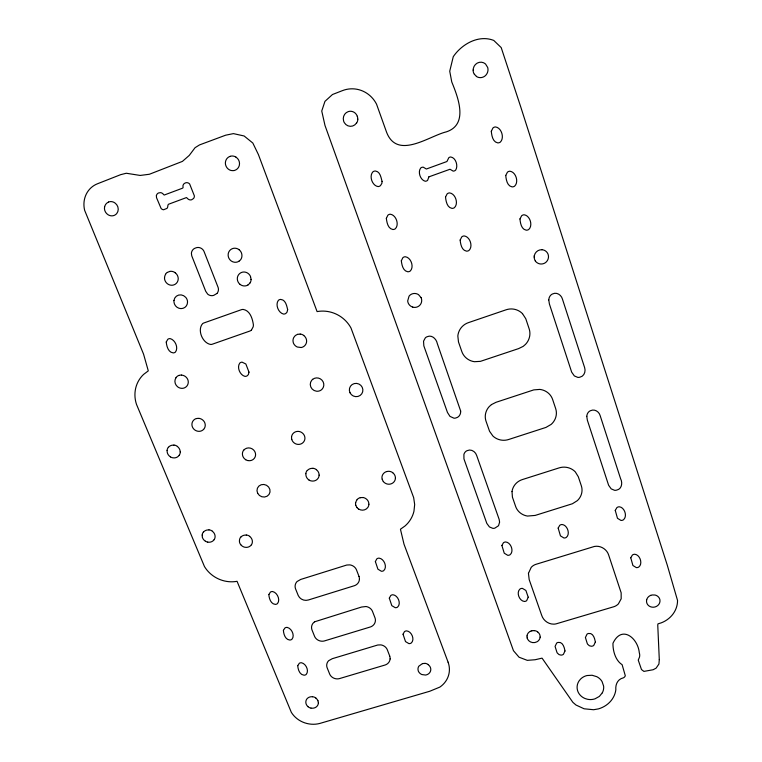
<?xml version="1.0" encoding="UTF-8"?>
<svg xmlns="http://www.w3.org/2000/svg" width="762" height="762" viewBox="0 0 762 762"><rect width="100%" height="100%" fill="white"/><g stroke="black" fill="none" stroke-linecap="round" stroke-linejoin="round"><path stroke-width="1.14" d="M473.173 70.037L473.307 68.57A7.801 7.439 -76.2 0 1 485.527 63.989L487.709 67.513A7.706 7.344 -76.2 0 1 486.166 74.809A7.525 7.172 -76.2 0 1 483.032 77.114A7.801 7.439 -76.2 0 1 476.364 76.438M534.133 256.946L534.286 255.594M646.7 599.808L646.528 600.98A6.753 6.172 -8.7 0 0 649.253 606.114A6.772 6.182 -8.7 0 0 656.473 606.4A6.753 6.172 -8.7 0 0 659.949 600.104A6.277 5.734 -8.8 0 0 659.74 599.161A6.753 6.172 -8.7 0 0 655.025 595.027L652.243 594.97A7.029 6.42 -8.7 0 0 651.415 595.16L650.719 595.398M251.517 329.927L253.155 326.86A9.23 8.83 45.7 0 0 253.394 324.831C252.527 318.84 250.174 310.582 243.278 309.458A5.144 4.915 47.1 0 0 241.335 309.715L203.825 322.983A5.02 4.753 46.2 0 0 202.597 323.66C196.958 330.003 202.606 343.367 210.836 344.472A5.01 4.753 44.6 0 0 212.236 344.233L249.612 331.137A5.344 5.105 45.3 0 0 251.517 329.927M312.715 379.314L311.801 380.181A6.848 6.61 31.6 0 0 316.43 391.201A6.763 6.525 31.6 0 0 322.04 389.258A6.848 6.61 31.6 0 0 321.964 380.143A6.848 6.61 31.6 0 0 312.725 379.286M297.59 334.299L295.351 335.518L293.808 337.433A7.296 7.058 40.2 0 0 293.008 341.052L293.332 342.833A7.163 6.925 40.3 0 0 295.151 345.567A7.277 7.029 40.3 0 0 297.342 347.024L301.18 347.52A6.868 6.639 40.3 0 0 305.457 344.786A6.991 6.763 40.3 0 0 306.619 341.214A6.868 6.639 40.3 0 0 303.771 335.547M422.481 663.55L418.833 666.188A6.782 6.182 8.5 0 0 417.986 669.312L418.243 670.855A6.648 6.067 8.5 0 0 419.881 673.256A6.763 6.163 8.5 0 0 421.9 674.551L425.51 675.046A6.382 5.82 8.6 0 0 429.606 672.77A6.496 5.925 8.6 0 0 430.787 669.693A6.382 5.82 8.6 0 0 428.254 664.74M235.915 157.124L236.525 157.543A7.306 6.934 67.1 0 1 239.344 165.202L239.201 165.783A7.353 6.972 67.1 0 1 235.039 170.24L234.334 170.498A26.727 25.279 68.8 0 1 232.858 170.65L231.029 170.478A7.401 7.02 67.1 0 1 225.647 165.03A7.353 6.972 67.1 0 1 225.447 162.211A7.429 7.049 67.1 0 1 227.009 158.486L227.971 157.534A7.353 6.972 67.1 0 1 230.191 156.372M240.068 284.388L240.554 284.75A7.087 6.782 52.4 0 0 248.145 284.893M522.503 313.658L525.78 318.735L529.123 328.727A15.678 15.335 -20.8 0 1 529.59 336.623A15.983 15.631 -20.7 0 1 525.485 344.386L523.199 346.358L518.636 348.596L480.451 361.35L474.431 361.702A15.821 15.545 -9.1 0 1 466.449 358.197A15.526 15.25 -9 0 1 461.791 351.482L458.486 341.957L457.838 335.994A15.84 15.592 -10.1 0 1 461.048 327.889A15.564 15.326 -10.1 0 1 468.382 322.659L506.044 309.81A15.716 15.402 -22.8 0 1 514.817 309.353A16.002 15.688 -22.7 0 1 522.503 313.658M421.138 297.704L418.538 294.656A7.306 7.268 30.1 0 0 414.719 293.484A7.153 7.106 30.3 0 0 411.671 294.094L411.223 294.313A6.572 6.534 30.9 0 0 409.051 296.18L407.699 300.866A7.315 7.277 30.2 0 0 408.375 303.39A6.972 6.934 30.3 0 0 412.737 307.086M389.734 656.082L387.353 649.9A7.906 7.229 11.8 0 0 384.924 646.643A8.02 7.334 11.8 0 0 380.819 644.89L377.762 645.004L332.299 658.682L328.679 660.683A7.972 7.249 14.8 0 0 326.803 664.274A7.858 7.144 14.8 0 0 327.222 667.969L329.736 674.227A7.849 7.125 14.5 0 0 332.623 677.504A7.953 7.229 14.5 0 0 335.347 678.656A7.839 7.125 14.5 0 0 339.7 678.532L384.896 665.064A7.896 7.21 11.6 0 0 388.553 662.683A7.991 7.306 11.6 0 0 390.115 658.911M359.016 576.443L356.549 570.043A8.039 7.487 15.7 0 0 354.054 566.68A8.153 7.591 15.7 0 0 349.882 564.89L346.777 565.023L300.733 579.434L297.075 581.53A8.106 7.496 19 0 0 295.199 585.264A7.991 7.391 19 0 0 295.656 589.093L298.256 595.56A7.982 7.363 18.6 0 0 308.4 599.98L354.178 585.768A8.03 7.468 15.3 0 0 357.864 583.292A8.125 7.563 15.3 0 0 359.416 579.368M448.094 662.188L404.012 544.211L400.441 529.228L405.022 525.98A30.613 29.023 13.9 0 0 413.966 511.197L414.671 504.511L413.661 497.615L350.987 327.993A31.642 30.737 37.9 0 0 317.087 311.591L258.423 154.6L252.832 143.046L244.116 135.979L233.42 133.617L225.676 135.188L199.53 144.913L195.053 147.704L189.271 155.4L182.423 161.392L149.381 174.26L140.17 175.441L126.282 173.25L120.653 174.669L97.679 183.69A24.203 22.422 58 0 0 84.639 210.312L143.561 354.139L148.295 370.875L143.608 374.399A31.271 29.223 40.2 0 0 137.131 383.743A31.09 29.051 40.2 0 0 136.465 404.298L204.464 566.547A29.87 27.565 25.6 0 0 237.058 581.32L291.332 712.346A24.089 21.688 15.6 0 0 319.973 723.395L429.749 691.258L439.836 687.105A24.613 22.45 8.5 0 0 448.085 662.188M527.152 637.975L527.437 638.823A6.61 6.058 0.3 0 0 536.972 641.794A6.544 5.991 0.3 0 0 538.82 640.251A6.61 6.058 0.3 0 0 540.134 637.108M164.478 277.882A7.134 6.715 52.1 0 0 167.507 283.816A7.058 6.648 52.1 0 0 173.765 284.931A7.134 6.715 52.1 0 0 178.222 278.902A7.382 6.953 52.1 0 0 178.175 278.092A6.953 6.544 52.1 0 0 176.393 273.92A7.382 6.953 52.1 0 0 175.25 272.834M165.525 274.215A7.134 6.715 52.1 0 1 167.326 272.386M169.555 271.434A7.134 6.715 52.1 0 1 175.279 272.786M164.563 277.949A7.058 6.648 52.1 0 1 165.611 274.32M167.383 272.51A7.058 6.648 52.1 0 1 169.564 271.586M104.575 206.883A7.22 6.696 57.9 0 0 107.956 214.665A7.249 6.725 57.9 0 0 113.833 215.541L114.9 215.065A26.832 24.803 58.9 0 0 116.081 214.217L116.691 213.617A7.249 6.725 57.9 0 0 114.871 202.902A7.315 6.782 57.9 0 0 111.109 201.597A7.239 6.715 57.9 0 0 108.518 202.035M104.623 206.959A7.249 6.725 57.9 0 1 108.547 202.101M230.219 156.296A7.401 7.02 67.1 0 1 235.953 157.096M238.992 249.66A7.106 6.782 55.7 0 1 241.935 255.632A7.144 6.829 55.7 0 1 240.868 259.366A7.106 6.782 55.7 0 1 238.992 261.137M239.02 261.214A7.144 6.829 55.7 0 1 231.4 261.08L230.905 260.718A7.058 6.744 55.7 0 1 228.238 253.803L228.352 253.213A7.144 6.829 55.7 0 1 232.705 248.545A7.106 6.782 55.7 0 1 235.353 248.25A7.144 6.829 55.7 0 1 239.03 249.66M250.584 276.692A7.049 6.744 52.4 0 0 248.136 273.453A7.087 6.782 52.4 0 0 244.545 272.044A7.049 6.744 52.4 0 0 241.878 272.339A7.087 6.782 52.4 0 0 237.544 276.949L237.411 277.539A7.001 6.706 52.4 0 0 240.068 284.378M250.479 276.758A7.001 6.706 52.4 0 1 250.955 279.425M249.841 283.035A7.001 6.706 52.4 0 1 248.031 284.845M251.098 279.397A7.115 6.81 52.4 0 1 249.965 283.073M175.946 377.838A6.848 6.429 41 0 0 177.832 386.963A6.906 6.477 41 0 0 181.366 388.306A6.848 6.429 41 0 0 183.918 388.058L184.861 387.677A6.848 6.429 41 0 0 188.233 382.734L188.271 382.2A6.668 6.267 41 0 0 187.042 378.238A6.848 6.429 41 0 0 181.527 375.114M175.917 377.762A6.906 6.477 41 0 1 178.832 375.437M178.822 375.495A6.734 6.325 41 0 1 181.547 375.085M297.647 334.432A6.868 6.639 40.3 0 1 300.247 334.175M300.199 334.051A7.001 6.772 40.3 0 1 303.79 335.451M196.491 418.519A6.801 6.382 36.3 0 0 194.224 419.643L193.348 420.519A6.829 6.401 36.3 0 0 191.967 423.805A6.744 6.325 36.3 0 0 192.205 426.31A6.801 6.382 36.3 0 0 193.081 428.168A6.744 6.325 36.3 0 0 197.425 431.149L198.13 431.282A6.668 6.248 36.3 0 0 203.578 429.387M203.606 429.416A6.801 6.382 36.3 0 0 204.826 422.91A6.753 6.334 36.3 0 0 202.501 419.833A6.81 6.391 36.3 0 0 199.015 418.376M196.453 418.586A6.744 6.325 36.3 0 1 198.996 418.424M177.346 446.465A6.696 6.229 35.3 0 1 180.194 451.895M170.421 456.876A6.782 6.306 35.3 0 0 172.726 457.781A6.696 6.229 35.3 0 0 179.203 455.247M173.927 445.027A6.782 6.306 35.3 0 1 177.384 446.38M180.261 451.885A6.782 6.306 35.3 0 1 179.26 455.228M170.469 456.886A6.696 6.229 35.3 0 1 167.126 450.523M168.412 447.332A6.696 6.229 35.3 0 1 173.917 445.17M167.069 450.494A6.772 6.306 35.3 0 1 168.373 447.275M291.76 439.36A6.772 6.458 27.7 0 0 292.922 441.665A6.734 6.42 27.7 0 0 294.827 443.36A6.801 6.487 27.7 0 0 297.123 444.265A6.734 6.42 27.7 0 0 300.904 443.951A6.725 6.41 27.7 0 0 303.79 441.693A6.791 6.477 27.7 0 0 304.924 438.35A6.725 6.41 27.7 0 0 302.152 432.835A6.791 6.477 27.7 0 0 298.685 431.416A6.734 6.42 27.7 0 0 292.989 433.616A6.772 6.458 27.7 0 0 291.57 436.864M291.789 439.379A6.734 6.42 27.7 0 1 291.598 436.902M243.811 450.113A6.696 6.306 30.6 0 1 252.136 448.837A6.696 6.306 30.6 0 1 255.26 456.667A6.696 6.306 30.6 0 1 248.002 460.591M245.716 459.696A6.696 6.306 30.6 0 1 242.449 453.314A6.772 6.382 30.6 0 1 243.773 450.056M247.983 460.591A6.772 6.382 30.6 0 1 245.669 459.686M309.105 480.06A6.668 6.315 23.4 0 1 305.924 473.707M307.334 470.535A6.668 6.315 23.4 0 1 312.972 468.382M316.392 469.725A6.668 6.315 23.4 0 1 319.097 475.145M319.116 475.107A6.734 6.382 23.4 0 1 317.992 478.441A6.668 6.315 23.4 0 1 311.382 480.955A6.734 6.382 23.4 0 1 309.01 480.07M305.8 473.65A6.734 6.382 23.4 0 1 307.229 470.44M312.934 468.268A6.734 6.382 23.4 0 1 316.382 469.63M392.773 472.792A6.687 6.382 14 0 1 395.402 478.231M395.421 478.203A6.753 6.448 14 0 1 394.24 481.546A6.687 6.382 14 0 1 391.297 483.765A6.687 6.382 14 0 1 387.496 484.07A6.763 6.458 14 0 1 385.191 483.156A6.753 6.448 14 0 1 383.286 481.498M382.162 479.203A6.753 6.448 14 0 1 382.019 476.736A6.763 6.458 14 0 1 383.562 473.488A6.753 6.448 14 0 1 386.734 471.535M392.763 472.697A6.753 6.448 14 0 0 389.306 471.335A6.687 6.382 14 0 0 386.772 471.583M383.372 481.508A6.687 6.382 14 0 1 382.257 479.231M214.093 539.706A6.544 6.039 27.8 0 1 207.721 542.106M205.483 541.239A6.544 6.039 27.8 0 1 203.635 539.629A6.629 6.115 27.8 0 1 202.397 537.381M202.473 537.439A6.544 6.039 27.8 0 1 202.235 535.086M203.54 532.028A6.544 6.039 27.8 0 1 208.978 529.971M212.331 531.276A6.544 6.039 27.8 0 1 215.094 536.524A6.629 6.115 27.8 0 1 214.151 539.687M207.702 542.106A6.629 6.115 27.8 0 1 205.435 541.22M202.159 535A6.629 6.115 27.8 0 1 203.473 531.914M208.978 529.828A6.629 6.115 27.8 0 1 212.379 531.152M358.816 509.14A6.629 6.277 16.4 0 0 367.732 507.559A6.706 6.344 16.4 0 0 368.884 504.253M356.987 507.492A6.629 6.277 16.4 0 1 355.873 505.254M355.721 502.844A6.629 6.277 16.4 0 1 357.168 499.71M360.293 497.777A6.629 6.277 16.4 0 1 362.826 497.586M368.865 504.292A6.629 6.277 16.4 0 0 366.227 498.919A6.706 6.344 16.4 0 0 362.788 497.481M358.74 509.149A6.706 6.344 16.4 0 1 356.883 507.492M355.759 505.225A6.706 6.344 16.4 0 1 355.597 502.796M357.064 499.615A6.706 6.344 16.4 0 1 360.245 497.672M251.346 544.849A6.544 6.067 25.1 0 1 244.926 547.249A6.62 6.144 25.1 0 1 242.64 546.364A6.544 6.067 25.1 0 1 240.849 544.773M240.821 537.172A6.544 6.067 25.1 0 1 246.288 535.115M249.65 536.429A6.544 6.067 25.1 0 1 252.374 541.668A6.62 6.144 25.1 0 1 251.403 544.83M240.782 544.744A6.62 6.144 25.1 0 1 239.62 542.525A6.544 6.067 25.1 0 1 239.487 540.229A6.62 6.144 25.1 0 1 240.754 537.048M246.297 534.972A6.62 6.144 25.1 0 1 249.698 536.305M358.988 576.491A8.03 7.468 15.3 0 1 359.397 579.415M389.706 656.13A7.896 7.21 11.6 0 1 390.087 658.959M422.529 663.664A6.382 5.82 8.6 0 1 424.977 663.492M424.92 663.311A6.496 5.925 8.6 0 1 428.254 664.588M311.029 708.079A6.296 5.667 15.6 0 0 317.297 705.917A6.391 5.753 15.6 0 0 318.354 702.926M307.934 706.574A6.296 5.667 15.6 0 1 305.876 701.507A6.41 5.772 15.6 0 1 307.172 698.621A6.306 5.677 15.6 0 1 312.506 696.763M315.763 698.078A6.296 5.667 15.6 0 1 317.916 700.764M317.897 700.707A6.306 5.677 15.6 0 1 318.306 702.907M312.611 696.735A6.41 5.772 15.6 0 1 315.887 697.992M310.925 708.108A6.391 5.753 15.6 0 1 307.8 706.574M357.245 116.243A7.487 7.182 83.6 0 0 354.759 112.766A7.563 7.258 83.6 0 0 351.006 111.29A7.487 7.182 83.6 0 0 348.224 111.633A7.525 7.22 83.6 0 0 343.576 120.872A7.601 7.296 83.7 0 0 344.31 122.644A7.525 7.22 83.6 0 0 356.445 123.12M357.273 116.253A7.525 7.22 83.6 0 1 357.721 119.167M357.854 119.158A7.601 7.296 83.7 0 1 356.568 123.149M476.498 76.295A7.706 7.344 -76.2 0 1 474.526 74.266M474.374 74.39A7.801 7.439 -76.2 0 1 473.116 70.085M421.119 297.732A6.972 6.934 30.3 0 1 421.577 301.733A7.029 6.982 30.4 0 1 420.653 304.133A6.972 6.934 30.3 0 1 417.681 306.753A7.029 6.982 30.4 0 1 412.68 307.096M535.353 260.909A7.239 7.058 -43.7 0 1 534.2 256.946M534.343 255.584A7.239 7.058 -43.7 0 1 542.02 249.745M541.972 249.726A7.62 7.429 -43.6 0 1 542.992 249.869A7.239 7.058 -43.7 0 1 547.859 253.756L548.202 254.67A7.239 7.058 -43.7 0 1 546.535 261.671A7.106 6.934 -43.6 0 1 543.582 263.604A7.239 7.058 -43.7 0 1 537.229 262.814A7.21 7.039 -43.7 0 1 535.286 260.928M646.681 599.78A6.772 6.182 -8.7 0 1 650.7 595.36M527.228 637.994A6.544 5.991 0.3 0 1 527.094 635.965M531.781 630.888A6.544 5.991 0.3 0 1 534.314 630.698M537.677 631.974A6.544 5.991 0.3 0 1 540.115 637.137M526.98 635.908A6.61 6.058 0.3 0 1 530.323 631.317M534.276 630.593A6.61 6.058 0.3 0 1 537.677 631.889M530.371 631.355A6.563 6.02 0.3 0 1 531.752 630.831M659.292 659.578L658.93 664.016L656.13 668.122L653.129 669.741L643.9 671.398L641.49 669.541L638.242 660.102L639.48 657.158A9.22 8.344 -5.4 0 0 639.299 652.805C637.965 638.061 621.735 624.545 612.962 643.28C612.81 650.891 615.467 660.473 622.125 664.702L625.288 675.703A3.648 3.296 -4.3 0 1 623.345 677.837C617.715 679.123 615.325 684.381 615.839 689.753A25.041 22.593 -2.2 0 1 598.437 708.889L593.608 709.727L584.111 708.793L575.958 705.012L572.833 702.288L542.068 658.139L535.115 659.74L527.294 660.349L519.065 657.225L513.464 650.691L324.993 125.473L321.745 111.023L324.955 101.356L332.47 94.517L342.586 90.573A28.613 27.461 84 0 1 376.552 104.184L386.524 132.074C397.183 160.363 429.32 135.846 446.342 131.864C468.859 124.454 457.905 97.079 451.761 81.944L449.732 71.209L453.266 56.683C461.734 44.139 478.65 34.442 493.766 40.434L501.206 47.596L520.96 107.594L667.255 565.09L677.542 600.466A25.641 23.412 -8.6 0 1 661.245 622.849L657.939 623.878L657.758 625.145L659.292 659.578M375.371 561.584L377.914 569.176L381.352 571.243A3.677 3.439 12.8 0 0 383.657 570.7C387.696 567.214 384.105 558.584 379.019 558.127A3.686 3.439 13.1 0 0 376.79 558.908L375.371 561.584M382.067 181.394L381.895 183.299L380.505 185.585A4.096 3.991 82.6 0 1 378.085 186.566C372.218 185.823 368.751 175.917 373.009 171.745A4.124 4.01 82.9 0 1 375.523 171.031C380.305 171.707 380.981 177.651 382.067 181.394M386.344 218.351C386.839 222.475 387.953 228.6 392.782 229.495A4.029 3.962 79.5 0 0 395.278 228.8C399.555 224.723 396.107 214.894 390.296 214.217A4.039 3.972 80.3 0 0 387.887 215.189L386.344 218.351M389.315 598.17L391.811 605.647L395.221 607.676A3.648 3.381 11.1 0 0 397.516 607.152C401.545 603.742 397.964 595.208 392.944 594.77A3.658 3.391 11.4 0 0 390.735 595.541L389.315 598.17M401.326 260.785C401.812 264.852 402.927 270.881 407.689 271.748A3.962 3.934 66.8 0 0 410.175 271.082C414.433 267.091 411.004 257.385 405.27 256.746A3.972 3.934 70.9 0 0 402.869 257.689L401.326 260.785M403.05 634.222L405.508 641.585L408.889 643.595A3.629 3.324 9.7 0 0 411.166 643.08C415.195 639.747 411.632 631.307 406.67 630.898A3.629 3.334 10 0 0 404.47 631.641L403.05 634.222M428.873 176.86L427.634 180.299A3.524 3.439 -84.9 0 1 425.167 181.232C420.319 180.023 417.5 171.793 420.786 167.935A3.534 3.448 -85.3 0 1 423.301 167.202L426.349 169.021L446.923 161.525L448.808 157.715A3.553 3.448 -78.5 0 1 450.694 156.982C455.886 157.62 458.4 166.059 455.657 170.107A3.543 3.458 -77.6 0 1 453.161 171.107L449.999 169.259L428.873 176.86M548.773 299.914L549.383 303.943L571.662 372.123L574.338 375.923L577.806 377.39A5.115 4.915 -20.9 0 0 579.958 377.152C584.149 376.361 585.94 371.418 584.644 367.684L562.442 299.095C561.404 294.97 556.641 291.798 552.602 293.942A5.191 5.048 -33.1 0 0 551.059 294.894L550.431 295.551A7.258 7.058 -32.9 0 0 549.088 298.085L548.773 299.914M445.522 197.091C445.97 201.244 447.018 207.474 451.904 208.369A4.077 4.01 -75.7 0 0 454.428 207.664C458.791 203.606 455.476 193.586 449.58 192.91A4.096 4.01 -77.1 0 0 447.132 193.891L445.522 197.091M586.778 416.338L587.35 420.176L608.609 485.242L611.2 488.88L614.582 490.309A5.001 4.686 -12.5 0 0 616.696 490.09C621.849 489.166 622.783 482.727 620.601 478.746L600.17 415.652C599.142 411.642 594.503 408.689 590.579 410.68A5.058 4.82 -16.8 0 0 589.064 411.575L588.435 412.194A7.077 6.744 -16.8 0 0 587.111 414.604L586.778 416.338M460.153 240.049C460.572 244.145 461.629 250.269 466.439 251.136A4.02 3.972 -60.6 0 0 468.963 250.46C473.307 246.488 470.002 236.591 464.191 235.944A4.029 3.981 -64.3 0 0 461.753 236.906L460.153 240.049M460.667 411.042C460.962 414.109 459.048 417.338 455.914 417.938A4.953 4.81 3.3 0 1 453.971 418.186L449.971 416.385L447.465 412.471L423.834 345.862L423.548 341.176L425.339 337.842A5.039 4.963 9.9 0 1 427.196 336.709C431.921 334.47 436.502 339.128 437.302 343.576L460.667 411.042M173.974 300.466L173.927 301.771A7.039 6.639 49.5 0 0 180.994 308.6A7.039 6.639 49.5 0 0 187.528 302.038A6.868 6.487 49.5 0 0 185.68 297.313A7.039 6.639 49.5 0 0 173.965 300.466M491.299 131.264C491.719 135.512 492.681 141.942 497.691 142.875A4.22 4.077 -70.3 0 0 500.282 142.142C504.73 137.998 501.548 127.654 495.481 126.94A4.229 4.077 -71.2 0 0 492.966 127.959L491.299 131.264M512.016 491.585L512.426 497.167L515.626 506.425A15.088 14.268 -3.8 0 0 519.817 512.55A15.383 14.545 -3.8 0 0 527.447 516.064L535.162 515.426L572.395 503.758L577.348 500.644A15.497 14.64 -8.1 0 0 581.606 493.509A15.211 14.364 -8.1 0 0 581.33 485.813L578.31 476.755L575.31 471.897A15.516 14.678 -8.4 0 0 567.985 467.639A15.25 14.43 -8.4 0 0 559.137 467.887L522.408 479.555A15.116 14.326 -3.9 0 0 515.417 484.118A15.392 14.592 -3.9 0 0 512.016 491.585M505.749 175.46C506.139 179.642 507.121 185.966 512.054 186.871A4.153 4.039 -63.1 0 0 514.626 186.157C519.065 182.108 515.893 171.898 509.902 171.212A4.162 4.039 -64.5 0 0 507.416 172.212L505.749 175.46M501.891 545.497L504.253 553.202L507.702 555.298A3.734 3.505 0.3 0 0 510.064 554.736C514.264 551.336 510.921 542.42 505.711 541.972A3.743 3.505 0.4 0 0 503.415 542.773L501.891 545.497M519.97 218.951C520.341 223.076 521.322 229.305 526.19 230.172A4.096 3.991 -52.7 0 0 528.742 229.486C533.171 225.523 530.009 215.446 524.104 214.789A4.105 4.001 -54.6 0 0 521.627 215.77L519.97 218.951M564.966 650.996L563.413 654.329A3.667 3.343 -1.2 0 1 560.946 655.101L559.051 654.596L557.365 653.101A5.363 4.886 -1.3 0 1 556.86 652.101L555.079 646.414L556.689 643.052A3.686 3.362 -1.2 0 1 558.117 642.423C562.327 641.547 564.109 646.576 564.737 649.757A4.81 4.381 -1.2 0 1 564.966 650.996M528.218 597.208L526.647 600.685A3.705 3.429 0.1 0 1 524.38 601.456C519.274 601.018 515.941 592.264 520.103 588.94A3.715 3.448 0.1 0 1 522.456 588.397L525.885 590.455L528.218 597.208M166.249 342.005C166.592 346.177 168.278 352.463 173.241 352.901A3.877 3.648 44.5 0 0 175.47 352.025C178.679 347.805 175.174 339.823 170.174 338.623A3.896 3.658 45.3 0 0 167.84 339.252L166.249 342.005M528.447 573.348L529.171 579.568L541.62 615.134C543.182 620.354 548.326 624.288 553.822 624.145A10.173 9.354 -1.7 0 0 556.431 623.764L613.667 606.781A10.297 9.458 -6.2 0 0 617.182 604.952L617.591 604.618A7.534 6.915 -6.3 0 0 618.439 603.809L621.182 598.789L621.154 592.807L608.676 555.079C606.685 548.478 598.856 544.411 592.388 547.068L536.515 564.147A10.725 9.973 -1.8 0 0 531.2 567.376L528.447 573.348M558.165 528.076L560.451 535.867L563.909 537.982A3.781 3.543 -5.5 0 0 566.309 537.42C570.586 534.038 567.366 524.951 562.08 524.513A3.781 3.543 -5.6 0 0 559.746 525.323L558.165 528.076M156.381 195.729L156.524 197.672L161.096 208.464A3.991 3.743 59.5 0 0 163.582 209.76L166.973 208.397A3.981 3.734 59.5 0 0 167.802 205.816L168.316 204.33L186.509 197.558L187.671 198.663A4.001 3.772 61.4 0 0 190.138 199.901A3.934 3.715 61.4 0 0 191.757 199.701L193.538 198.501A4.001 3.772 61.4 0 0 194.358 195.844L189.652 183.985A3.991 3.762 62.2 0 0 187.157 182.69A3.962 3.734 62.3 0 0 185.499 182.89L184.404 183.442A4.001 3.772 62.2 0 0 182.956 185.776L183.07 187.709L182.385 188.243L164.182 195.053L163.03 193.919A3.991 3.743 60.3 0 0 160.534 192.643L158.658 192.938A3.972 3.724 60.3 0 0 156.381 195.729M595.322 642.109L593.741 645.462A3.686 3.362 -3.4 0 1 591.245 646.233L589.35 645.738L587.664 644.233A5.391 4.915 -3.5 0 1 587.169 643.223L585.407 637.508L587.054 634.117A3.705 3.381 -3.5 0 1 588.493 633.479C592.722 632.603 594.512 637.661 595.103 640.861A4.839 4.41 -3.4 0 1 595.332 642.109M615.258 510.397L617.468 518.284L620.944 520.417A3.829 3.572 -11 0 0 623.373 519.846C627.717 516.484 624.63 507.235 619.258 506.787A3.839 3.581 -11.2 0 0 616.896 507.616L615.258 510.397M630.755 557.774L632.908 565.499L636.346 567.604A3.8 3.505 -9.4 0 0 638.756 567.052C643.09 563.775 640.013 554.66 634.727 554.25A3.8 3.505 -9.6 0 0 632.384 555.05L630.755 557.774M248.993 372.142L248.374 374.571L247.279 375.742A3.848 3.667 39.2 0 1 244.926 376.361C239.963 375.171 236.563 367.179 239.83 363.045A3.858 3.677 40.2 0 1 242.087 362.16L245.85 363.988L248.993 372.142M287.655 309.686L286.998 312.201L285.874 313.411A3.915 3.781 46.7 0 1 283.474 314.058C278.368 312.811 275.053 304.562 278.387 300.342A3.924 3.791 48.1 0 1 280.702 299.428C285.655 299.676 286.75 305.857 287.655 309.686M268.853 594.522C269.062 598.351 270.758 604.028 275.292 604.38A3.629 3.334 20.5 0 0 277.454 603.618C280.654 599.913 277.263 592.522 272.682 591.55A3.639 3.343 20.9 0 0 270.434 592.084L268.853 594.522M283.407 630.326C283.588 634.108 285.283 639.699 289.77 640.032A3.6 3.286 18.4 0 0 291.913 639.299C295.123 635.66 291.732 628.355 287.217 627.412A3.61 3.296 18.8 0 0 284.988 627.926L283.407 630.326M297.752 665.626C297.913 669.36 299.609 674.875 304.038 675.199A3.572 3.239 16.7 0 0 306.172 674.475C309.372 670.903 306.01 663.683 301.552 662.769A3.581 3.248 17 0 0 299.323 663.273L297.752 665.626M499.586 522.132L498.538 525.713L494.843 528.133A4.867 4.591 1 0 1 492.785 528.333L489.442 526.942L486.813 523.389L463.944 458.876L463.906 454.457A6.877 6.601 1.9 0 1 465.134 452.114L465.725 451.514A4.915 4.724 2 0 1 467.182 450.637C471.04 448.713 475.555 451.637 476.679 455.505L499.148 519.379L499.586 522.132M602.313 692.81L599.351 696.42L595.008 698.83A13.011 11.735 -2.1 0 1 587.464 699.259L585.111 698.544A13.592 12.259 -2.2 0 1 579.434 694.23A13.916 12.554 -2.2 0 1 577.386 689.858A13.64 12.297 -2.2 0 1 579.015 680.98L580.501 679.161A12.992 11.725 -2.1 0 1 586.978 675.542L592.084 675.256L596.789 676.685A13.621 12.287 -2.1 0 1 602.047 681.533L603.618 686.105A13.611 12.278 -2.1 0 1 602.313 692.81M216.903 293.503L213.808 295.313A6.286 5.972 50.9 0 1 210.855 295.589A6.401 6.086 50.9 0 1 207.664 294.103L205.711 291.284L191.757 255.861L191.414 253.432A6.477 6.134 55.1 0 1 192.567 250.146A6.363 6.029 55.1 0 1 195.243 248.126L196.053 247.831A6.372 6.029 55.2 0 1 198.425 247.488A6.467 6.134 55.2 0 1 201.759 248.679A6.372 6.039 55.2 0 1 204.064 251.555L217.961 287.036A6.296 5.991 50.9 0 1 218.361 290.417A6.401 6.086 50.9 0 1 216.903 293.503M491.433 404.612L489.252 406.565A15.621 15.088 -5.4 0 0 485.48 414.147A15.335 14.821 -5.3 0 0 486.099 421.424L489.556 431.273L492.89 436.007A15.592 15.03 -5.1 0 0 500.463 439.95A15.307 14.754 -5.1 0 0 508.702 439.483L545.963 427.415L551.164 424.396A15.716 15.116 -11.6 0 0 555.793 417.195A15.45 14.859 -11.6 0 0 555.66 408.565L552.66 399.564A15.469 14.907 -12.2 0 0 547.849 392.706A15.754 15.183 -12.2 0 0 539.82 389.411L533.781 389.887L496.043 402.288L491.433 404.612M314.62 621.792L313.515 622.716A8.03 7.363 16.6 0 0 311.648 626.374A7.915 7.258 16.6 0 0 312.077 630.136L314.63 636.489A7.906 7.249 16.3 0 0 317.554 639.823A8.02 7.344 16.3 0 0 320.307 640.985A7.906 7.239 16.3 0 0 324.688 640.852L370.161 627.031A7.953 7.334 13.2 0 0 373.837 624.602A8.058 7.429 13.2 0 0 375.39 620.754A7.953 7.334 13.2 0 0 374.999 617.887L372.58 611.6A7.963 7.353 13.5 0 0 370.122 608.286A8.087 7.458 13.5 0 0 365.979 606.523L361.55 607.038L314.62 621.792M350.015 392.763A6.81 6.61 25.2 0 0 361.721 393.868A6.81 6.61 25.2 0 0 356.597 383.4A6.81 6.61 25.2 0 0 350.015 392.763M257.699 493.328A6.629 6.22 26.8 0 0 269.034 494.443A6.629 6.22 26.8 0 0 263.871 484.47A6.629 6.22 26.8 0 0 257.699 493.328"/></g></svg>
